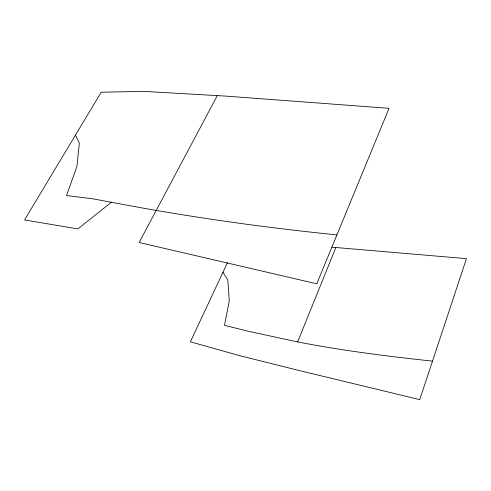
<?xml version="1.0" encoding="UTF-8"?>
<svg xmlns="http://www.w3.org/2000/svg" width="491" height="491" viewBox="0 0 491 491"><rect width="100%" height="100%" fill="white"/><g stroke="black" fill="none" stroke-linecap="round" stroke-linejoin="round"><path stroke-width="0.74" d="M222.975 272.241L227.787 280.048L229.291 300.86L224.467 325.318L247.894 331.192L297.632 341.92L335.826 247.556M227.486 262.599L190.379 341.822L239.706 355.668L301.456 371.079L419.731 399.637L466.45 258.64L332.045 247.194M217.31 95.616L139.149 242.505L316.781 283.792L389.044 108.327L225.731 96.101L143.212 91.363L101.201 92.234L24.55 219.95L77.866 228.904L111.414 202.249C186.034 216.586 261.316 227.192 336.906 234.919M432.497 361.124C387.331 356.263 342.233 350.629 297.632 341.92M111.414 202.249L92.234 198.726L66.518 195.541L76.927 166.535L79.346 143.096L75.461 135.117"/></g></svg>
